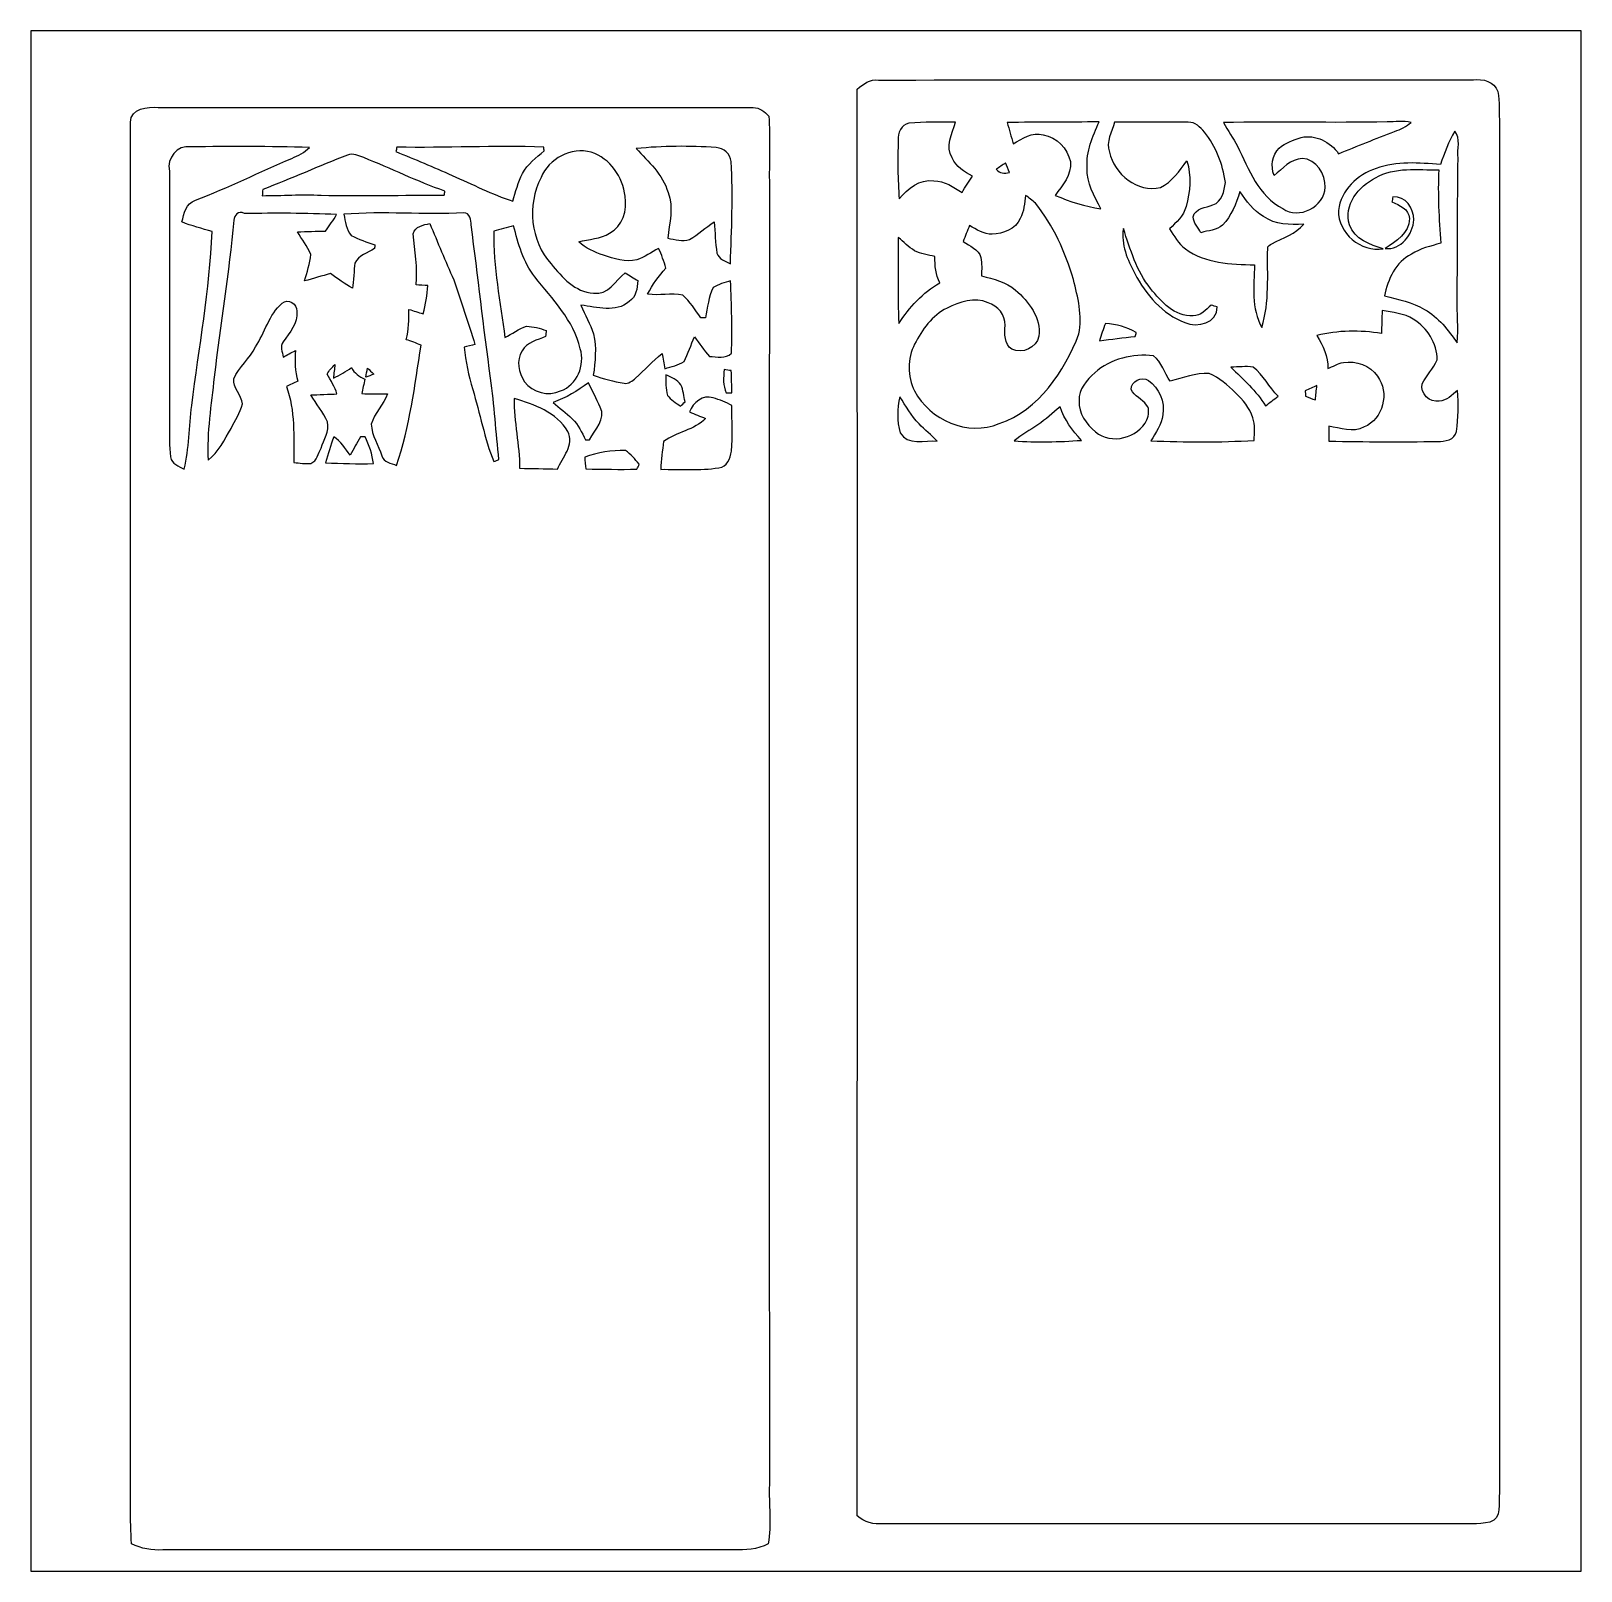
# Model space of a CAD drawing. Header units: centimetres. Extents: x -16.8 to 16.8, y -16.7 to 16.7.
import ezdxf

# ---------------------------------------------------------------- set-up
doc = ezdxf.new("R2010")
doc.units = ezdxf.units.CM
doc.header["$MEASUREMENT"] = 0
doc.layers.add('Layer 1', color=7, linetype='Continuous')

msp = doc.modelspace()

# ---------------------------------------------------------------- linework, layer by layer
at = {"layer": 'Layer 1', "color": 7}
for points, knots in [([(-16.77458, 16.66875), (-16.77458, 16.66875), (16.77458, 16.66875), (16.77458, 16.66875), (16.77458, 16.66875), (16.77458, 16.66875), (16.77458, -16.66875), (16.77458, -16.66875), (16.77458, -16.66875), (16.77458, -16.66875), (-16.77458, -16.66875), (-16.77458, -16.66875), (-16.77458, -16.66875), (-16.77458, -16.66875), (-16.77458, 16.66875), (-16.77458, 16.66875), (-16.77458, 16.66875), (-16.77458, 16.66875), (-16.77458, 16.66875), (-16.77458, 16.66875)], [0, 0, 0, 0, 0.16666667, 0.16666667, 0.16666667, 0.16666667, 0.33333333, 0.33333333, 0.33333333, 0.33333333, 0.5, 0.5, 0.5, 0.5, 0.66666667, 0.66666667, 0.66666667, 0.66666667, 1, 1, 1, 1]), ([(1.1049, 15.41074), (1.11831, 5.11598), (1.11019, -5.17913), (1.10878, -15.47389), (1.10878, -15.47389), (1.26365, -15.6143), (1.46403, -15.66862), (1.67428, -15.64569), (1.67428, -15.64569), (5.79049, -15.64852), (9.90671, -15.64005), (14.02292, -15.64957), (14.02292, -15.64957), (14.2808, -15.63829), (14.54785, -15.67356), (14.80114, -15.61006), (14.80114, -15.61006), (15.08478, -15.5388), (14.96977, -15.18038), (15.0114, -14.97647), (15.0114, -14.97647), (15.00928, -5.09799), (15.01246, 4.78049), (15.00964, 14.65897), (15.00964, 14.65897), (14.99905, 14.89216), (15.01987, 15.13099), (14.97118, 15.361), (14.97118, 15.361), (14.90698, 15.57408), (14.64345, 15.63934), (14.44731, 15.61359), (14.44731, 15.61359), (10.15471, 15.60301), (5.86211, 15.61924), (1.56986, 15.60548), (1.56986, 15.60548), (1.38254, 15.63793), (1.24142, 15.51093), (1.1049, 15.41074), (1.1049, 15.41074), (1.1049, 15.41074), (1.1049, 15.41074), (1.1049, 15.41074)], [0, 0, 0, 0, 0.08333333, 0.08333333, 0.08333333, 0.08333333, 0.16666667, 0.16666667, 0.16666667, 0.16666667, 0.25, 0.25, 0.25, 0.25, 0.33333333, 0.33333333, 0.33333333, 0.33333333, 0.41666667, 0.41666667, 0.41666667, 0.41666667, 0.5, 0.5, 0.5, 0.5, 0.58333333, 0.58333333, 0.58333333, 0.58333333, 0.66666667, 0.66666667, 0.66666667, 0.66666667, 0.75, 0.75, 0.75, 0.75, 0.83333333, 0.83333333, 0.83333333, 0.83333333, 1, 1, 1, 1]), ([(-14.62193, 14.69531), (-14.6244, 4.69935), (-14.62088, -5.29696), (-14.6237, -15.29292), (-14.6237, -15.29292), (-14.62193, -15.55538), (-14.61241, -15.81856), (-14.5983, -16.08173), (-14.5983, -16.08173), (-14.38593, -16.18474), (-14.15415, -16.2246), (-13.91779, -16.2119), (-13.91779, -16.2119), (-9.80158, -16.20838), (-5.68537, -16.21084), (-1.5688, -16.21049), (-1.5688, -16.21049), (-1.31198, -16.22037), (-1.05163, -16.20202), (-0.8188, -16.08208), (-0.8188, -16.08208), (-0.74401, -15.65804), (-0.80539, -15.22589), (-0.7934, -14.79903), (-0.7934, -14.79903), (-0.7941, -5.3915), (-0.7941, 4.01567), (-0.7934, 13.42319), (-0.7934, 13.42319), (-0.79693, 13.89027), (-0.77505, 14.35806), (-0.80539, 14.82443), (-0.80539, 14.82443), (-0.88653, 14.92603), (-1.01036, 15.01069), (-1.14406, 15.0114), (-1.14406, 15.0114), (-5.43736, 15.01034), (-9.73067, 15.01034), (-14.02398, 15.0114), (-14.02398, 15.0114), (-14.24129, 15.04033), (-14.62193, 14.98812), (-14.62193, 14.69531)], [0, 0, 0, 0, 0.08333333, 0.08333333, 0.08333333, 0.08333333, 0.16666667, 0.16666667, 0.16666667, 0.16666667, 0.25, 0.25, 0.25, 0.25, 0.33333333, 0.33333333, 0.33333333, 0.33333333, 0.41666667, 0.41666667, 0.41666667, 0.41666667, 0.5, 0.5, 0.5, 0.5, 0.58333333, 0.58333333, 0.58333333, 0.58333333, 0.66666667, 0.66666667, 0.66666667, 0.66666667, 0.75, 0.75, 0.75, 0.75, 0.83333333, 0.83333333, 0.83333333, 0.83333333, 1, 1, 1, 1]), ([(2.22673, 14.67097), (2.56081, 14.70977), (2.89842, 14.69355), (3.23462, 14.69249), (3.23462, 14.69249), (3.16936, 14.44696), (3.00143, 14.16191), (3.16442, 13.92379), (3.16442, 13.92379), (3.24908, 13.72764), (3.42829, 13.61722), (3.6068, 13.52268), (3.6068, 13.52268), (3.52496, 13.40944), (3.44311, 13.29619), (3.37926, 13.17166), (3.37926, 13.17166), (3.18594, 13.27785), (3.00426, 13.43836), (2.76825, 13.42214), (2.76825, 13.42214), (2.45851, 13.47364), (2.20133, 13.25386), (2.01542, 13.03479), (2.01542, 13.03479), (1.99072, 13.45777), (1.97485, 13.88181), (1.99849, 14.30514), (1.99849, 14.30514), (1.98085, 14.45472), (2.06375, 14.64522), (2.22673, 14.67097)], [0, 0, 0, 0, 0.11111111, 0.11111111, 0.11111111, 0.11111111, 0.22222222, 0.22222222, 0.22222222, 0.22222222, 0.33333333, 0.33333333, 0.33333333, 0.33333333, 0.44444444, 0.44444444, 0.44444444, 0.44444444, 0.55555556, 0.55555556, 0.55555556, 0.55555556, 0.66666667, 0.66666667, 0.66666667, 0.66666667, 0.77777778, 0.77777778, 0.77777778, 0.77777778, 1, 1, 1, 1]), ([(4.35398, 14.69072), (5.01756, 14.69249), (5.68113, 14.69425), (6.34506, 14.70272), (6.34506, 14.70272), (6.21065, 14.38592), (6.05402, 14.06031), (6.08718, 13.70577), (6.08718, 13.70577), (6.06989, 13.38086), (6.23993, 13.09617), (6.38281, 12.81889), (6.38281, 12.81889), (6.04132, 12.87145), (5.71077, 12.97728), (5.39256, 13.10993), (5.39256, 13.10993), (5.55343, 13.32547), (5.75134, 13.55302), (5.72241, 13.84124), (5.72241, 13.84124), (5.65397, 14.12099), (5.43454, 14.37711), (5.13609, 14.41803), (5.13609, 14.41803), (4.89338, 14.49141), (4.68277, 14.33654), (4.48416, 14.22506), (4.48416, 14.22506), (4.44288, 14.38099), (4.39879, 14.53586), (4.35398, 14.69072)], [0, 0, 0, 0, 0.11111111, 0.11111111, 0.11111111, 0.11111111, 0.22222222, 0.22222222, 0.22222222, 0.22222222, 0.33333333, 0.33333333, 0.33333333, 0.33333333, 0.44444444, 0.44444444, 0.44444444, 0.44444444, 0.55555556, 0.55555556, 0.55555556, 0.55555556, 0.66666667, 0.66666667, 0.66666667, 0.66666667, 0.77777778, 0.77777778, 0.77777778, 0.77777778, 1, 1, 1, 1]), ([(6.68055, 14.69178), (7.21184, 14.68967), (7.74347, 14.7066), (8.27476, 14.6939), (8.27476, 14.6939), (8.42363, 14.69954), (8.53193, 14.58136), (8.62471, 14.48082), (8.62471, 14.48082), (8.87906, 14.17179), (9.01876, 13.78126), (9.07732, 13.38968), (9.07732, 13.38968), (9.05475, 13.20941), (9.00536, 12.97023), (8.80816, 12.90249), (8.80816, 12.90249), (8.66457, 12.8457), (8.41798, 12.83582), (8.38024, 12.6432), (8.38024, 12.6432), (8.38129, 12.51056), (8.49454, 12.41249), (8.54886, 12.29924), (8.54886, 12.29924), (8.70232, 12.35498), (8.89071, 12.3511), (9.01841, 12.4654), (9.01841, 12.4654), (9.20821, 12.66825), (9.30981, 12.93072), (9.39059, 13.19177), (9.39059, 13.19177), (9.53805, 12.99351), (9.67811, 12.77514), (9.90318, 12.65484), (9.90318, 12.65484), (10.15365, 12.4647), (10.47503, 12.47316), (10.77277, 12.48727), (10.77277, 12.48727), (10.5985, 12.26996), (10.32404, 12.18812), (10.08592, 12.06394), (10.08592, 12.06394), (10.04605, 12.03995), (9.98537, 12.02055), (9.99349, 11.96269), (9.99349, 11.96269), (9.98008, 11.39225), (10.03794, 10.80558), (9.86614, 10.25172), (9.86614, 10.25172), (9.63189, 10.6613), (9.69716, 11.15413), (9.70633, 11.60498), (9.70633, 11.60498), (9.19797, 11.61697), (8.63776, 11.63779), (8.2109, 11.95105), (8.2109, 11.95105), (8.05603, 12.05971), (7.97278, 12.23716), (7.86659, 12.38885), (7.86659, 12.38885), (8.01723, 12.52185), (8.17245, 12.6679), (8.22889, 12.86827), (8.22889, 12.86827), (8.31497, 13.18895), (8.34108, 13.53785), (8.24547, 13.85923), (8.24547, 13.85923), (8.08214, 13.64791), (7.92586, 13.3918), (7.67009, 13.28385), (7.67009, 13.28385), (7.17197, 13.15402), (6.67561, 13.57524), (6.56661, 14.04655), (6.56661, 14.04655), (6.49287, 14.27233), (6.61176, 14.48329), (6.68055, 14.69178)], [0, 0, 0, 0, 0.04545455, 0.04545455, 0.04545455, 0.04545455, 0.09090909, 0.09090909, 0.09090909, 0.09090909, 0.13636364, 0.13636364, 0.13636364, 0.13636364, 0.18181818, 0.18181818, 0.18181818, 0.18181818, 0.22727273, 0.22727273, 0.22727273, 0.22727273, 0.27272727, 0.27272727, 0.27272727, 0.27272727, 0.31818182, 0.31818182, 0.31818182, 0.31818182, 0.36363636, 0.36363636, 0.36363636, 0.36363636, 0.40909091, 0.40909091, 0.40909091, 0.40909091, 0.45454545, 0.45454545, 0.45454545, 0.45454545, 0.5, 0.5, 0.5, 0.5, 0.54545455, 0.54545455, 0.54545455, 0.54545455, 0.59090909, 0.59090909, 0.59090909, 0.59090909, 0.63636364, 0.63636364, 0.63636364, 0.63636364, 0.68181818, 0.68181818, 0.68181818, 0.68181818, 0.72727273, 0.72727273, 0.72727273, 0.72727273, 0.77272727, 0.77272727, 0.77272727, 0.77272727, 0.81818182, 0.81818182, 0.81818182, 0.81818182, 0.86363636, 0.86363636, 0.86363636, 0.86363636, 0.90909091, 0.90909091, 0.90909091, 0.90909091, 1, 1, 1, 1]), ([(12.57653, 14.7006), (12.74939, 14.69954), (12.92613, 14.72777), (13.09723, 14.68931), (13.09723, 14.68931), (12.99527, 14.59759), (12.86651, 14.54397), (12.74127, 14.49352), (12.74127, 14.49352), (12.33382, 14.34077), (11.9313, 14.17567), (11.52842, 14.01163), (11.52842, 14.01163), (11.35168, 14.27057), (11.02924, 14.43214), (10.71492, 14.36441), (10.71492, 14.36441), (10.55017, 14.30584), (10.37766, 14.24764), (10.2429, 14.13263), (10.2429, 14.13263), (10.08768, 13.97847), (10.05522, 13.7414), (10.13142, 13.54243), (10.13142, 13.54243), (10.31593, 13.68707), (10.48879, 13.89874), (10.74244, 13.91073), (10.74244, 13.91073), (11.04053, 13.89415), (11.25926, 13.56748), (11.23456, 13.28526), (11.23456, 13.28526), (11.22751, 12.85981), (10.66624, 12.5797), (10.31981, 12.82312), (10.31981, 12.82312), (9.7917, 13.09335), (9.58885, 13.67649), (9.33767, 14.1732), (9.33767, 14.1732), (9.24489, 14.34924), (9.13306, 14.51434), (9.03393, 14.68649), (9.03393, 14.68649), (10.21468, 14.70695), (11.39578, 14.67802), (12.57653, 14.7006)], [0, 0, 0, 0, 0.07692308, 0.07692308, 0.07692308, 0.07692308, 0.15384615, 0.15384615, 0.15384615, 0.15384615, 0.23076923, 0.23076923, 0.23076923, 0.23076923, 0.30769231, 0.30769231, 0.30769231, 0.30769231, 0.38461538, 0.38461538, 0.38461538, 0.38461538, 0.46153846, 0.46153846, 0.46153846, 0.46153846, 0.53846154, 0.53846154, 0.53846154, 0.53846154, 0.61538462, 0.61538462, 0.61538462, 0.61538462, 0.69230769, 0.69230769, 0.69230769, 0.69230769, 0.76923077, 0.76923077, 0.76923077, 0.76923077, 0.84615385, 0.84615385, 0.84615385, 0.84615385, 1, 1, 1, 1]), ([(14.04161, 14.5034), (14.1799, 14.34183), (14.08677, 14.10617), (14.11534, 13.91779), (14.11534, 13.91779), (14.09488, 12.90637), (14.10617, 11.89496), (14.09418, 10.88319), (14.09418, 10.88319), (14.08642, 10.56146), (14.12663, 10.23832), (14.09559, 9.91729), (14.09559, 9.91729), (13.89944, 10.19422), (13.69131, 10.47432), (13.38756, 10.64048), (13.38756, 10.64048), (13.12263, 10.795), (12.81853, 10.85956), (12.52432, 10.93435), (12.52432, 10.93435), (12.58887, 11.29277), (12.76456, 11.66848), (13.10499, 11.83711), (13.10499, 11.83711), (13.29584, 11.96234), (13.52127, 12.00997), (13.73752, 12.07417), (13.73752, 12.07417), (13.70012, 12.60228), (13.67014, 13.1318), (13.69624, 13.66132), (13.69624, 13.66132), (13.24046, 13.6592), (12.74198, 13.73364), (12.32994, 13.49128), (12.32994, 13.49128), (11.96269, 13.31277), (11.63214, 12.90108), (11.76302, 12.46964), (11.76302, 12.46964), (11.87485, 12.16378), (12.2107, 12.04066), (12.49433, 11.95141), (12.49433, 11.95141), (12.01067, 11.87662), (11.51043, 12.28972), (11.5256, 12.78502), (11.5256, 12.78502), (11.57393, 13.22564), (11.93447, 13.56148), (12.34017, 13.69095), (12.34017, 13.69095), (12.78431, 13.85887), (13.26832, 13.81478), (13.73152, 13.77632), (13.73152, 13.77632), (13.81795, 14.02539), (13.9125, 14.27268), (14.04161, 14.5034)], [0, 0, 0, 0, 0.0625, 0.0625, 0.0625, 0.0625, 0.125, 0.125, 0.125, 0.125, 0.1875, 0.1875, 0.1875, 0.1875, 0.25, 0.25, 0.25, 0.25, 0.3125, 0.3125, 0.3125, 0.3125, 0.375, 0.375, 0.375, 0.375, 0.4375, 0.4375, 0.4375, 0.4375, 0.5, 0.5, 0.5, 0.5, 0.5625, 0.5625, 0.5625, 0.5625, 0.625, 0.625, 0.625, 0.625, 0.6875, 0.6875, 0.6875, 0.6875, 0.75, 0.75, 0.75, 0.75, 0.8125, 0.8125, 0.8125, 0.8125, 0.875, 0.875, 0.875, 0.875, 1, 1, 1, 1]), ([(-13.7795, 13.63627), (-13.83912, 13.90967), (-13.60911, 14.20989), (-13.31736, 14.15803), (-13.31736, 14.15803), (-12.46082, 14.17285), (-11.60321, 14.17355), (-10.74667, 14.14815), (-10.74667, 14.14815), (-10.85391, 14.04056), (-10.98832, 13.96788), (-11.12838, 13.91214), (-11.12838, 13.91214), (-11.82688, 13.61475), (-12.50809, 13.27785), (-13.21611, 13.00374), (-13.21611, 13.00374), (-13.42073, 12.93918), (-13.46129, 12.71552), (-13.50927, 12.53561), (-13.50927, 12.53561), (-13.29655, 12.44882), (-13.07324, 12.39202), (-12.85346, 12.32606), (-12.85346, 12.32606), (-12.90602, 11.06276), (-13.13815, 9.81569), (-13.29655, 8.56333), (-13.29655, 8.56333), (-13.33959, 8.10295), (-13.35969, 7.63693), (-13.45636, 7.18361), (-13.45636, 7.18361), (-13.57313, 7.24288), (-13.73258, 7.29827), (-13.75339, 7.44784), (-13.75339, 7.44784), (-13.78338, 7.68632), (-13.77738, 7.92727), (-13.77985, 8.16681), (-13.77985, 8.16681), (-13.77244, 9.98996), (-13.77562, 11.81312), (-13.7795, 13.63627)], [0, 0, 0, 0, 0.08333333, 0.08333333, 0.08333333, 0.08333333, 0.16666667, 0.16666667, 0.16666667, 0.16666667, 0.25, 0.25, 0.25, 0.25, 0.33333333, 0.33333333, 0.33333333, 0.33333333, 0.41666667, 0.41666667, 0.41666667, 0.41666667, 0.5, 0.5, 0.5, 0.5, 0.58333333, 0.58333333, 0.58333333, 0.58333333, 0.66666667, 0.66666667, 0.66666667, 0.66666667, 0.75, 0.75, 0.75, 0.75, 0.83333333, 0.83333333, 0.83333333, 0.83333333, 1, 1, 1, 1]), ([(-8.85543, 14.15239), (-7.79639, 14.13757), (-6.73735, 14.19154), (-5.67796, 14.15521), (-5.67796, 14.15521), (-5.67549, 14.13439), (-5.67055, 14.09277), (-5.66808, 14.0716), (-5.66808, 14.0716), (-5.84306, 13.93049), (-6.02721, 13.78479), (-6.13692, 13.58371), (-6.13692, 13.58371), (-6.23147, 13.39391), (-6.28791, 13.18824), (-6.34189, 12.98434), (-6.34189, 12.98434), (-6.79697, 13.13145), (-7.22277, 13.35334), (-7.66128, 13.54102), (-7.66128, 13.54102), (-8.06027, 13.72729), (-8.46949, 13.88992), (-8.87589, 14.05749), (-8.87589, 14.05749), (-8.87095, 14.08112), (-8.86037, 14.12875), (-8.85543, 14.15239)], [0, 0, 0, 0, 0.125, 0.125, 0.125, 0.125, 0.25, 0.25, 0.25, 0.25, 0.375, 0.375, 0.375, 0.375, 0.5, 0.5, 0.5, 0.5, 0.625, 0.625, 0.625, 0.625, 0.75, 0.75, 0.75, 0.75, 1, 1, 1, 1]), ([(-5.73511, 13.49481), (-5.56754, 13.90756), (-5.08494, 14.1605), (-4.64679, 14.04514), (-4.64679, 14.04514), (-4.24074, 13.90756), (-3.9624, 13.51104), (-3.91619, 13.09017), (-3.91619, 13.09017), (-3.86292, 12.79207), (-3.96346, 12.43789), (-4.25062, 12.29395), (-4.25062, 12.29395), (-4.44994, 12.16307), (-4.69512, 12.16589), (-4.91913, 12.10663), (-4.91913, 12.10663), (-4.76885, 11.96481), (-4.57553, 11.88544), (-4.38538, 11.81276), (-4.38538, 11.81276), (-4.15713, 11.73797), (-3.90701, 11.66072), (-3.66501, 11.71434), (-3.66501, 11.71434), (-3.49426, 11.76972), (-3.34716, 11.87732), (-3.19052, 11.96164), (-3.19052, 11.96164), (-3.12561, 11.82511), (-3.07375, 11.68224), (-3.03424, 11.53619), (-3.03424, 11.53619), (-3.18558, 11.36191), (-3.32669, 11.17671), (-3.42794, 10.96821), (-3.42794, 10.96821), (-3.175, 10.94105), (-2.91712, 10.99891), (-2.66735, 10.94705), (-2.66735, 10.94705), (-2.50261, 10.81758), (-2.40418, 10.62249), (-2.2733, 10.46127), (-2.2733, 10.46127), (-2.24966, 10.46162), (-2.20169, 10.46198), (-2.1777, 10.46198), (-2.1777, 10.46198), (-2.12549, 10.68035), (-2.11455, 10.91389), (-2.01189, 11.11603), (-2.01189, 11.11603), (-1.89477, 11.18552), (-1.76142, 11.22257), (-1.6316, 11.26208), (-1.6316, 11.26208), (-1.61819, 10.73961), (-1.58538, 10.21327), (-1.61537, 9.69186), (-1.61537, 9.69186), (-1.73355, 9.56592), (-1.9364, 9.62131), (-2.08633, 9.62201), (-2.08633, 9.62201), (-2.20874, 9.75431), (-2.30576, 9.90706), (-2.41476, 10.04993), (-2.41476, 10.04993), (-2.49061, 9.87249), (-2.54917, 9.68728), (-2.63843, 9.51583), (-2.63843, 9.51583), (-2.76084, 9.4294), (-2.91783, 9.40647), (-3.05858, 9.35849), (-3.05858, 9.35849), (-3.07799, 9.46856), (-3.09386, 9.57721), (-3.11362, 9.68657), (-3.11362, 9.68657), (-3.3214, 9.52712), (-3.49179, 9.32744), (-3.68688, 9.15458), (-3.68688, 9.15458), (-3.75955, 9.10061), (-3.84104, 9.02476), (-3.93876, 9.0424), (-3.93876, 9.0424), (-4.16419, 9.0865), (-4.38856, 9.13765), (-4.60446, 9.21561), (-4.60446, 9.21561), (-4.55895, 9.51124), (-4.53249, 9.81604), (-4.59987, 10.11096), (-4.59987, 10.11096), (-4.66831, 10.32651), (-4.78861, 10.52054), (-4.8701, 10.73079), (-4.8701, 10.73079), (-4.52579, 10.69658), (-4.11515, 10.55546), (-3.8294, 10.81476), (-3.8294, 10.81476), (-3.66571, 10.90366), (-3.66007, 11.10297), (-3.63784, 11.26455), (-3.63784, 11.26455), (-3.72921, 11.32029), (-3.82058, 11.37602), (-3.91195, 11.43071), (-3.91195, 11.43071), (-4.12962, 11.27019), (-4.2799, 10.93964), (-4.59916, 10.99679), (-4.59916, 10.99679), (-4.99957, 11.00949), (-5.28144, 11.34075), (-5.5185, 11.62544), (-5.5185, 11.62544), (-5.96512, 12.12815), (-6.04167, 12.90179), (-5.73511, 13.49481)], [0, 0, 0, 0, 0.03125, 0.03125, 0.03125, 0.03125, 0.0625, 0.0625, 0.0625, 0.0625, 0.09375, 0.09375, 0.09375, 0.09375, 0.125, 0.125, 0.125, 0.125, 0.15625, 0.15625, 0.15625, 0.15625, 0.1875, 0.1875, 0.1875, 0.1875, 0.21875, 0.21875, 0.21875, 0.21875, 0.25, 0.25, 0.25, 0.25, 0.28125, 0.28125, 0.28125, 0.28125, 0.3125, 0.3125, 0.3125, 0.3125, 0.34375, 0.34375, 0.34375, 0.34375, 0.375, 0.375, 0.375, 0.375, 0.40625, 0.40625, 0.40625, 0.40625, 0.4375, 0.4375, 0.4375, 0.4375, 0.46875, 0.46875, 0.46875, 0.46875, 0.5, 0.5, 0.5, 0.5, 0.53125, 0.53125, 0.53125, 0.53125, 0.5625, 0.5625, 0.5625, 0.5625, 0.59375, 0.59375, 0.59375, 0.59375, 0.625, 0.625, 0.625, 0.625, 0.65625, 0.65625, 0.65625, 0.65625, 0.6875, 0.6875, 0.6875, 0.6875, 0.71875, 0.71875, 0.71875, 0.71875, 0.75, 0.75, 0.75, 0.75, 0.78125, 0.78125, 0.78125, 0.78125, 0.8125, 0.8125, 0.8125, 0.8125, 0.84375, 0.84375, 0.84375, 0.84375, 0.875, 0.875, 0.875, 0.875, 0.90625, 0.90625, 0.90625, 0.90625, 0.9375, 0.9375, 0.9375, 0.9375, 1, 1, 1, 1]), ([(-3.67912, 14.12487), (-3.10303, 14.1792), (-2.5206, 14.18802), (-1.94345, 14.14533), (-1.94345, 14.14533), (-1.77835, 14.13369), (-1.63654, 14.01022), (-1.6189, 13.84018), (-1.6189, 13.84018), (-1.57692, 13.10428), (-1.61078, 12.36627), (-1.63654, 11.63002), (-1.63654, 11.63002), (-1.74449, 11.68506), (-1.89054, 11.72951), (-1.92828, 11.85933), (-1.92828, 11.85933), (-1.9625, 12.08299), (-1.96533, 12.30983), (-1.99037, 12.53419), (-1.99037, 12.53419), (-2.17135, 12.41354), (-2.33257, 12.26397), (-2.51919, 12.15214), (-2.51919, 12.15214), (-2.67406, 12.10945), (-2.83386, 12.15919), (-2.98873, 12.18106), (-2.98873, 12.18106), (-2.9658, 12.51126), (-2.85327, 12.85134), (-2.98626, 13.17378), (-2.98626, 13.17378), (-3.09809, 13.56431), (-3.40783, 13.84229), (-3.67912, 14.12487)], [0, 0, 0, 0, 0.1, 0.1, 0.1, 0.1, 0.2, 0.2, 0.2, 0.2, 0.3, 0.3, 0.3, 0.3, 0.4, 0.4, 0.4, 0.4, 0.5, 0.5, 0.5, 0.5, 0.6, 0.6, 0.6, 0.6, 0.7, 0.7, 0.7, 0.7, 0.8, 0.8, 0.8, 0.8, 1, 1, 1, 1]), ([(-9.92505, 13.98235), (-9.80546, 14.03738), (-9.6841, 13.96365), (-9.57086, 13.92767), (-9.57086, 13.92767), (-8.98313, 13.69236), (-8.41375, 13.41085), (-7.81509, 13.20271), (-7.81509, 13.20271), (-7.81897, 13.18119), (-7.82673, 13.13815), (-7.83061, 13.11663), (-7.83061, 13.11663), (-8.7189, 13.11557), (-9.60755, 13.0937), (-10.49584, 13.11381), (-10.49584, 13.11381), (-10.91988, 13.13744), (-11.34392, 13.10322), (-11.76831, 13.10393), (-11.76831, 13.10393), (-11.76549, 13.14909), (-11.76267, 13.19424), (-11.75949, 13.2394), (-11.75949, 13.2394), (-11.14143, 13.46976), (-10.541, 13.74599), (-9.92505, 13.98235)], [0, 0, 0, 0, 0.125, 0.125, 0.125, 0.125, 0.25, 0.25, 0.25, 0.25, 0.375, 0.375, 0.375, 0.375, 0.5, 0.5, 0.5, 0.5, 0.625, 0.625, 0.625, 0.625, 0.75, 0.75, 0.75, 0.75, 1, 1, 1, 1]), ([(4.11621, 13.67437), (4.1843, 13.72094), (4.25274, 13.76715), (4.32082, 13.81407), (4.32082, 13.81407), (4.34763, 13.74528), (4.37444, 13.67649), (4.40126, 13.60734), (4.40126, 13.60734), (4.29648, 13.57207), (4.191, 13.58865), (4.11621, 13.67437)], [0, 0, 0, 0, 0.25, 0.25, 0.25, 0.25, 0.5, 0.5, 0.5, 0.5, 1, 1, 1, 1]), ([(4.75051, 13.11063), (4.82424, 13.05631), (4.89691, 12.99986), (4.96852, 12.9413), (4.96852, 12.9413), (5.35587, 12.45799), (5.61234, 11.88297), (5.78697, 11.29206), (5.78697, 11.29206), (5.88186, 10.9093), (5.98946, 10.50396), (5.90762, 10.11026), (5.90762, 10.11026), (5.59117, 9.29252), (5.04366, 8.46878), (4.17901, 8.16963), (4.17901, 8.16963), (3.50344, 7.8867), (2.68252, 8.2483), (2.34738, 8.87624), (2.34738, 8.87624), (2.19498, 9.19162), (2.19216, 9.57827), (2.35197, 9.89118), (2.35197, 9.89118), (2.51107, 10.20339), (2.72803, 10.51384), (3.05329, 10.66871), (3.05329, 10.66871), (3.32034, 10.80911), (3.64878, 10.91636), (3.93982, 10.78724), (3.93982, 10.78724), (4.14831, 10.72162), (4.32012, 10.5216), (4.30847, 10.29617), (4.30847, 10.29617), (4.29648, 10.12014), (4.29119, 9.89471), (4.45382, 9.77935), (4.45382, 9.77935), (4.68242, 9.67317), (4.98792, 9.80757), (5.03837, 10.05946), (5.03837, 10.05946), (5.09693, 10.46445), (4.81647, 10.80841), (4.53496, 11.06135), (4.53496, 11.06135), (4.32823, 11.23809), (4.05659, 11.29736), (3.80153, 11.36756), (3.80153, 11.36756), (3.80118, 11.50056), (3.80894, 11.63496), (3.78742, 11.76655), (3.78742, 11.76655), (3.73027, 11.94611), (3.54436, 12.01702), (3.40078, 12.11051), (3.40078, 12.11051), (3.44452, 12.22657), (3.49285, 12.34052), (3.54083, 12.45482), (3.54083, 12.45482), (3.69429, 12.3758), (3.84634, 12.2622), (4.02766, 12.27032), (4.02766, 12.27032), (4.26544, 12.28055), (4.5339, 12.37791), (4.63797, 12.61075), (4.63797, 12.61075), (4.72122, 12.76385), (4.73075, 12.9413), (4.75051, 13.11063)], [0, 0, 0, 0, 0.05, 0.05, 0.05, 0.05, 0.1, 0.1, 0.1, 0.1, 0.15, 0.15, 0.15, 0.15, 0.2, 0.2, 0.2, 0.2, 0.25, 0.25, 0.25, 0.25, 0.3, 0.3, 0.3, 0.3, 0.35, 0.35, 0.35, 0.35, 0.4, 0.4, 0.4, 0.4, 0.45, 0.45, 0.45, 0.45, 0.5, 0.5, 0.5, 0.5, 0.55, 0.55, 0.55, 0.55, 0.6, 0.6, 0.6, 0.6, 0.65, 0.65, 0.65, 0.65, 0.7, 0.7, 0.7, 0.7, 0.75, 0.75, 0.75, 0.75, 0.8, 0.8, 0.8, 0.8, 0.85, 0.85, 0.85, 0.85, 0.9, 0.9, 0.9, 0.9, 1, 1, 1, 1]), ([(12.70282, 13.07641), (12.98257, 13.10287), (13.15191, 12.827), (13.15614, 12.58323), (13.15614, 12.58323), (13.14309, 12.26855), (12.87286, 11.9193), (12.53561, 11.96058), (12.53561, 11.96058), (12.76985, 12.1158), (13.06266, 12.29113), (13.05948, 12.60898), (13.05948, 12.60898), (13.05489, 12.81747), (12.84076, 12.89579), (12.68095, 12.96741), (12.68095, 12.96741), (12.68659, 12.99457), (12.69753, 13.04925), (12.70282, 13.07641)], [0, 0, 0, 0, 0.16666667, 0.16666667, 0.16666667, 0.16666667, 0.33333333, 0.33333333, 0.33333333, 0.33333333, 0.5, 0.5, 0.5, 0.5, 0.66666667, 0.66666667, 0.66666667, 0.66666667, 1, 1, 1, 1]), ([(-10.00407, 12.70176), (-9.13941, 12.77232), (-8.27052, 12.68307), (-7.40445, 12.73175), (-7.40445, 12.73175), (-7.27357, 12.7441), (-7.25099, 12.55607), (-7.24782, 12.47069), (-7.24782, 12.47069), (-7.10248, 11.36544), (-6.98218, 10.25701), (-6.8259, 9.15317), (-6.8259, 9.15317), (-6.74546, 8.56827), (-6.7116, 7.97877), (-6.64563, 7.39211), (-6.64563, 7.39211), (-6.68373, 7.37694), (-6.72147, 7.36141), (-6.75922, 7.34624), (-6.75922, 7.34624), (-6.95854, 7.85248), (-7.05803, 8.39047), (-7.2136, 8.91046), (-7.2136, 8.91046), (-7.30321, 9.20856), (-7.36283, 9.51442), (-7.40022, 9.8231), (-7.40022, 9.8231), (-7.34131, 9.83756), (-7.22418, 9.86684), (-7.16527, 9.88166), (-7.16527, 9.88166), (-7.30638, 10.35262), (-7.46584, 10.81864), (-7.62282, 11.2843), (-7.62282, 11.2843), (-7.81226, 11.68294), (-7.96713, 12.09569), (-8.14211, 12.50033), (-8.14211, 12.50033), (-8.27723, 12.47422), (-8.46279, 12.43859), (-8.49983, 12.27878), (-8.49983, 12.27878), (-8.47302, 11.91084), (-8.39823, 11.54148), (-8.43986, 11.17141), (-8.43986, 11.17141), (-8.37636, 11.16824), (-8.24865, 11.16224), (-8.1848, 11.15907), (-8.1848, 11.15907), (-8.20349, 10.95269), (-8.22748, 10.74632), (-8.28887, 10.54735), (-8.28887, 10.54735), (-8.39117, 10.57734), (-8.49207, 10.61014), (-8.59367, 10.64189), (-8.59367, 10.64189), (-8.59331, 10.42247), (-8.5919, 10.19916), (-8.65399, 9.98643), (-8.65399, 9.98643), (-8.54463, 9.95116), (-8.43668, 9.91164), (-8.33085, 9.86684), (-8.33085, 9.86684), (-8.46984, 8.99372), (-8.57497, 8.10472), (-8.86389, 7.26546), (-8.86389, 7.26546), (-8.97855, 7.31379), (-9.14224, 7.32861), (-9.17963, 7.47042), (-9.17963, 7.47042), (-9.25618, 7.69796), (-9.39729, 7.91457), (-9.41141, 8.1594), (-9.41141, 8.1594), (-9.33732, 8.39823), (-9.14047, 8.57814), (-9.05933, 8.81592), (-9.05933, 8.81592), (-9.24525, 8.81556), (-9.43116, 8.81239), (-9.61708, 8.81839), (-9.61708, 8.81839), (-9.59414, 8.92281), (-9.57016, 9.02758), (-9.54758, 9.13165), (-9.54758, 9.13165), (-9.66541, 9.1881), (-9.77794, 9.26253), (-9.83721, 9.38318), (-9.83721, 9.38318), (-9.96068, 9.29675), (-10.09086, 9.21949), (-10.22703, 9.15423), (-10.22703, 9.15423), (-10.21821, 9.25407), (-10.20763, 9.35249), (-10.19704, 9.45197), (-10.19704, 9.45197), (-10.25772, 9.38495), (-10.32616, 9.32109), (-10.36532, 9.23854), (-10.36532, 9.23854), (-10.28136, 9.10308), (-10.20022, 8.96479), (-10.15153, 8.81204), (-10.15153, 8.81204), (-10.2937, 8.80674), (-10.57804, 8.79651), (-10.72021, 8.79157), (-10.72021, 8.79157), (-10.60097, 8.59472), (-10.45351, 8.41375), (-10.35509, 8.20526), (-10.35509, 8.20526), (-10.31311, 8.00488), (-10.43199, 7.82355), (-10.49514, 7.64081), (-10.49514, 7.64081), (-10.55864, 7.52863), (-10.5791, 7.35542), (-10.71915, 7.3092), (-10.71915, 7.3092), (-10.84016, 7.29121), (-10.96257, 7.31485), (-11.08287, 7.32861), (-11.08287, 7.32861), (-11.08781, 7.88106), (-11.05359, 8.44903), (-11.24797, 8.97643), (-11.24797, 8.97643), (-11.16612, 9.01524), (-11.08322, 9.05192), (-10.99996, 9.08826), (-10.99996, 9.08826), (-11.06593, 9.30204), (-11.06311, 9.52853), (-11.05218, 9.74972), (-11.05218, 9.74972), (-11.14249, 9.70774), (-11.22856, 9.658), (-11.3157, 9.61002), (-11.3157, 9.61002), (-11.33369, 9.71832), (-11.39225, 9.84285), (-11.31676, 9.94234), (-11.31676, 9.94234), (-11.17459, 10.13883), (-10.99044, 10.3378), (-11.02043, 10.60168), (-11.02043, 10.60168), (-11.00667, 10.75655), (-11.21269, 10.89413), (-11.34039, 10.77595), (-11.34039, 10.77595), (-11.62191, 10.52689), (-11.71681, 10.13883), (-11.91507, 9.83015), (-11.91507, 9.83015), (-12.04207, 9.58074), (-12.27102, 9.39659), (-12.38532, 9.14118), (-12.38532, 9.14118), (-12.40966, 8.94186), (-12.21423, 8.78699), (-12.19976, 8.59508), (-12.19976, 8.59508), (-12.24351, 8.40458), (-12.35781, 8.23912), (-12.44388, 8.06521), (-12.44388, 8.06521), (-12.58852, 7.8232), (-12.71058, 7.55227), (-12.94059, 7.37694), (-12.94059, 7.37694), (-12.97129, 7.98019), (-12.87357, 8.58026), (-12.81007, 9.17822), (-12.81007, 9.17822), (-12.67742, 10.31064), (-12.48516, 11.436), (-12.38709, 12.57229), (-12.38709, 12.57229), (-12.3758, 12.67601), (-12.29043, 12.79525), (-12.15461, 12.71693), (-12.15461, 12.71693), (-11.48962, 12.72469), (-10.82393, 12.72928), (-10.15965, 12.69577), (-10.15965, 12.69577), (-10.23126, 12.57194), (-10.31628, 12.45623), (-10.39848, 12.33911), (-10.39848, 12.33911), (-10.60203, 12.33311), (-10.80523, 12.32747), (-11.00843, 12.32006), (-11.00843, 12.32006), (-10.91142, 12.15813), (-10.78971, 12.00891), (-10.71774, 11.83322), (-10.71774, 11.83322), (-10.72691, 11.63567), (-10.80841, 11.44905), (-10.85144, 11.25784), (-10.85144, 11.25784), (-10.66236, 11.30371), (-10.47891, 11.36897), (-10.29088, 11.41871), (-10.29088, 11.41871), (-10.13601, 11.30864), (-9.98396, 11.19188), (-9.81463, 11.10368), (-9.81463, 11.10368), (-9.80228, 11.23879), (-9.77794, 11.50867), (-9.76595, 11.64378), (-9.76595, 11.64378), (-9.69116, 11.81453), (-9.48267, 11.86145), (-9.3405, 11.95705), (-9.3405, 11.95705), (-9.33768, 11.97822), (-9.33203, 12.0209), (-9.32921, 12.04207), (-9.32921, 12.04207), (-9.50348, 12.10063), (-9.68234, 12.15249), (-9.84391, 12.24104), (-9.84391, 12.24104), (-9.95327, 12.36768), (-9.96985, 12.54442), (-10.00407, 12.70176), (-10.00407, 12.70176), (-10.00407, 12.70176), (-10.00407, 12.70176), (-10.00407, 12.70176)], [0, 0, 0, 0, 0.01612903, 0.01612903, 0.01612903, 0.01612903, 0.03225806, 0.03225806, 0.03225806, 0.03225806, 0.0483871, 0.0483871, 0.0483871, 0.0483871, 0.06451613, 0.06451613, 0.06451613, 0.06451613, 0.08064516, 0.08064516, 0.08064516, 0.08064516, 0.09677419, 0.09677419, 0.09677419, 0.09677419, 0.11290323, 0.11290323, 0.11290323, 0.11290323, 0.12903226, 0.12903226, 0.12903226, 0.12903226, 0.14516129, 0.14516129, 0.14516129, 0.14516129, 0.16129032, 0.16129032, 0.16129032, 0.16129032, 0.17741935, 0.17741935, 0.17741935, 0.17741935, 0.19354839, 0.19354839, 0.19354839, 0.19354839, 0.20967742, 0.20967742, 0.20967742, 0.20967742, 0.22580645, 0.22580645, 0.22580645, 0.22580645, 0.24193548, 0.24193548, 0.24193548, 0.24193548, 0.25806452, 0.25806452, 0.25806452, 0.25806452, 0.27419355, 0.27419355, 0.27419355, 0.27419355, 0.29032258, 0.29032258, 0.29032258, 0.29032258, 0.30645161, 0.30645161, 0.30645161, 0.30645161, 0.32258065, 0.32258065, 0.32258065, 0.32258065, 0.33870968, 0.33870968, 0.33870968, 0.33870968, 0.35483871, 0.35483871, 0.35483871, 0.35483871, 0.37096774, 0.37096774, 0.37096774, 0.37096774, 0.38709677, 0.38709677, 0.38709677, 0.38709677, 0.40322581, 0.40322581, 0.40322581, 0.40322581, 0.41935484, 0.41935484, 0.41935484, 0.41935484, 0.43548387, 0.43548387, 0.43548387, 0.43548387, 0.4516129, 0.4516129, 0.4516129, 0.4516129, 0.46774194, 0.46774194, 0.46774194, 0.46774194, 0.48387097, 0.48387097, 0.48387097, 0.48387097, 0.5, 0.5, 0.5, 0.5, 0.51612903, 0.51612903, 0.51612903, 0.51612903, 0.53225806, 0.53225806, 0.53225806, 0.53225806, 0.5483871, 0.5483871, 0.5483871, 0.5483871, 0.56451613, 0.56451613, 0.56451613, 0.56451613, 0.58064516, 0.58064516, 0.58064516, 0.58064516, 0.59677419, 0.59677419, 0.59677419, 0.59677419, 0.61290323, 0.61290323, 0.61290323, 0.61290323, 0.62903226, 0.62903226, 0.62903226, 0.62903226, 0.64516129, 0.64516129, 0.64516129, 0.64516129, 0.66129032, 0.66129032, 0.66129032, 0.66129032, 0.67741935, 0.67741935, 0.67741935, 0.67741935, 0.69354839, 0.69354839, 0.69354839, 0.69354839, 0.70967742, 0.70967742, 0.70967742, 0.70967742, 0.72580645, 0.72580645, 0.72580645, 0.72580645, 0.74193548, 0.74193548, 0.74193548, 0.74193548, 0.75806452, 0.75806452, 0.75806452, 0.75806452, 0.77419355, 0.77419355, 0.77419355, 0.77419355, 0.79032258, 0.79032258, 0.79032258, 0.79032258, 0.80645161, 0.80645161, 0.80645161, 0.80645161, 0.82258065, 0.82258065, 0.82258065, 0.82258065, 0.83870968, 0.83870968, 0.83870968, 0.83870968, 0.85483871, 0.85483871, 0.85483871, 0.85483871, 0.87096774, 0.87096774, 0.87096774, 0.87096774, 0.88709677, 0.88709677, 0.88709677, 0.88709677, 0.90322581, 0.90322581, 0.90322581, 0.90322581, 0.91935484, 0.91935484, 0.91935484, 0.91935484, 0.93548387, 0.93548387, 0.93548387, 0.93548387, 0.9516129, 0.9516129, 0.9516129, 0.9516129, 0.96774194, 0.96774194, 0.96774194, 0.96774194, 1, 1, 1, 1]), ([(-6.76028, 12.33452), (-6.61705, 12.37615), (-6.47347, 12.41566), (-6.32778, 12.44917), (-6.32778, 12.44917), (-6.22759, 12.06359), (-6.1214, 11.66424), (-5.86881, 11.34569), (-5.86881, 11.34569), (-5.4931, 10.86485), (-5.02461, 10.408), (-4.88774, 9.78958), (-4.88774, 9.78958), (-4.77414, 9.43786), (-4.95688, 9.00289), (-5.31178, 8.87659), (-5.31178, 8.87659), (-5.57777, 8.74995), (-5.91608, 8.84943), (-6.09318, 9.07556), (-6.09318, 9.07556), (-6.217, 9.26818), (-6.28191, 9.54299), (-6.14433, 9.74513), (-6.14433, 9.74513), (-6.04132, 9.93352), (-5.81872, 9.97902), (-5.63527, 10.05522), (-5.63527, 10.05522), (-5.63069, 10.09897), (-5.6261, 10.14271), (-5.62151, 10.18611), (-5.62151, 10.18611), (-5.7598, 10.23267), (-5.90162, 10.27324), (-6.04838, 10.27712), (-6.04838, 10.27712), (-6.217, 10.22315), (-6.35988, 10.11308), (-6.5151, 10.03088), (-6.5151, 10.03088), (-6.62093, 10.79571), (-6.76557, 11.55912), (-6.76028, 12.33452)], [0, 0, 0, 0, 0.08333333, 0.08333333, 0.08333333, 0.08333333, 0.16666667, 0.16666667, 0.16666667, 0.16666667, 0.25, 0.25, 0.25, 0.25, 0.33333333, 0.33333333, 0.33333333, 0.33333333, 0.41666667, 0.41666667, 0.41666667, 0.41666667, 0.5, 0.5, 0.5, 0.5, 0.58333333, 0.58333333, 0.58333333, 0.58333333, 0.66666667, 0.66666667, 0.66666667, 0.66666667, 0.75, 0.75, 0.75, 0.75, 0.83333333, 0.83333333, 0.83333333, 0.83333333, 1, 1, 1, 1]), ([(1.99849, 12.198), (2.11526, 12.10345), (2.22109, 11.99197), (2.35056, 11.91331), (2.35056, 11.91331), (2.48638, 11.84134), (2.64195, 11.82194), (2.79012, 11.7856), (2.79012, 11.7856), (2.78906, 11.59051), (2.80388, 11.39155), (2.89631, 11.21586), (2.89631, 11.21586), (2.52554, 11.00596), (2.23767, 10.68881), (2.00731, 10.33533), (2.00731, 10.33533), (1.98508, 10.95622), (1.99002, 11.57711), (1.99849, 12.198)], [0, 0, 0, 0, 0.16666667, 0.16666667, 0.16666667, 0.16666667, 0.33333333, 0.33333333, 0.33333333, 0.33333333, 0.5, 0.5, 0.5, 0.5, 0.66666667, 0.66666667, 0.66666667, 0.66666667, 1, 1, 1, 1]), ([(6.86929, 12.39167), (7.02239, 11.94223), (7.15151, 11.46881), (7.45913, 11.09345), (7.45913, 11.09345), (7.68491, 10.80523), (7.97772, 10.48138), (8.37882, 10.50008), (8.37882, 10.50008), (8.54146, 10.50502), (8.65858, 10.63202), (8.77217, 10.73291), (8.77217, 10.73291), (8.81486, 10.72021), (8.8579, 10.70716), (8.90129, 10.69446), (8.90129, 10.69446), (8.90129, 10.34062), (8.47443, 10.24326), (8.20244, 10.35579), (8.20244, 10.35579), (7.71349, 10.53747), (7.35365, 10.96927), (7.11694, 11.41977), (7.11694, 11.41977), (6.95925, 11.71293), (6.81143, 12.05089), (6.86929, 12.39167)], [0, 0, 0, 0, 0.125, 0.125, 0.125, 0.125, 0.25, 0.25, 0.25, 0.25, 0.375, 0.375, 0.375, 0.375, 0.5, 0.5, 0.5, 0.5, 0.625, 0.625, 0.625, 0.625, 0.75, 0.75, 0.75, 0.75, 1, 1, 1, 1]), ([(12.4714, 10.61649), (12.69894, 10.57451), (12.94553, 10.56005), (13.1445, 10.42846), (13.1445, 10.42846), (13.45036, 10.24714), (13.65991, 9.90671), (13.66061, 9.54864), (13.66061, 9.54864), (13.57524, 9.36378), (13.42813, 9.2135), (13.33959, 9.0297), (13.33959, 9.0297), (13.28773, 8.82615), (13.5001, 8.61236), (13.70683, 8.65893), (13.70683, 8.65893), (13.87016, 8.65787), (13.98199, 8.79369), (14.10123, 8.88541), (14.10123, 8.88541), (14.12452, 8.59155), (14.11852, 8.29275), (14.07971, 8.001), (14.07971, 8.001), (14.04973, 7.8165), (13.82254, 7.77663), (13.67014, 7.78475), (13.67014, 7.78475), (12.88627, 7.7657), (12.10169, 7.77734), (11.31782, 7.78827), (11.31782, 7.78827), (11.31394, 7.89728), (11.31464, 8.00488), (11.31429, 8.11318), (11.31429, 8.11318), (11.56441, 8.07508), (11.84134, 7.96431), (12.08087, 8.09625), (12.08087, 8.09625), (12.4901, 8.26241), (12.63579, 8.84696), (12.37192, 9.19515), (12.37192, 9.19515), (12.21458, 9.43187), (11.90413, 9.53029), (11.63073, 9.49501), (11.63073, 9.49501), (11.51114, 9.46891), (11.40389, 9.40752), (11.29242, 9.35955), (11.29242, 9.35955), (11.31852, 9.62237), (11.17882, 9.85379), (11.05888, 10.07639), (11.05888, 10.07639), (11.51572, 10.18999), (11.99339, 10.19598), (12.45694, 10.11943), (12.45694, 10.11943), (12.46152, 10.28524), (12.46364, 10.45104), (12.4714, 10.61649)], [0, 0, 0, 0, 0.05882353, 0.05882353, 0.05882353, 0.05882353, 0.11764706, 0.11764706, 0.11764706, 0.11764706, 0.17647059, 0.17647059, 0.17647059, 0.17647059, 0.23529412, 0.23529412, 0.23529412, 0.23529412, 0.29411765, 0.29411765, 0.29411765, 0.29411765, 0.35294118, 0.35294118, 0.35294118, 0.35294118, 0.41176471, 0.41176471, 0.41176471, 0.41176471, 0.47058824, 0.47058824, 0.47058824, 0.47058824, 0.52941176, 0.52941176, 0.52941176, 0.52941176, 0.58823529, 0.58823529, 0.58823529, 0.58823529, 0.64705882, 0.64705882, 0.64705882, 0.64705882, 0.70588235, 0.70588235, 0.70588235, 0.70588235, 0.76470588, 0.76470588, 0.76470588, 0.76470588, 0.82352941, 0.82352941, 0.82352941, 0.82352941, 0.88235294, 0.88235294, 0.88235294, 0.88235294, 1, 1, 1, 1]), ([(6.48194, 10.33604), (6.71759, 10.3251), (6.94302, 10.25737), (7.14763, 10.14271), (7.14763, 10.14271), (7.14234, 10.12084), (7.1314, 10.0778), (7.12611, 10.05628), (7.12611, 10.05628), (6.86682, 10.02947), (6.60894, 9.99666), (6.35071, 9.96491), (6.35071, 9.96491), (6.38845, 10.0905), (6.43502, 10.21327), (6.48194, 10.33604)], [0, 0, 0, 0, 0.2, 0.2, 0.2, 0.2, 0.4, 0.4, 0.4, 0.4, 0.6, 0.6, 0.6, 0.6, 1, 1, 1, 1]), ([(6.25016, 9.27206), (6.59024, 9.57121), (7.07813, 9.69433), (7.52087, 9.63577), (7.52087, 9.63577), (7.70431, 9.50771), (7.75511, 9.26324), (7.88141, 9.08791), (7.88141, 9.08791), (8.15975, 9.15176), (8.43633, 9.27276), (8.72631, 9.25407), (8.72631, 9.25407), (8.94539, 9.16376), (9.13201, 9.00606), (9.29605, 8.83744), (9.29605, 8.83744), (9.45515, 8.68468), (9.60579, 8.51041), (9.67352, 8.29663), (9.67352, 8.29663), (9.71832, 8.13788), (9.71091, 7.9696), (9.69998, 7.80662), (9.69998, 7.80662), (8.95562, 7.76005), (8.20914, 7.76958), (7.46442, 7.79639), (7.46442, 7.79639), (7.56814, 7.97419), (7.70149, 8.1474), (7.72266, 8.35907), (7.72266, 8.35907), (7.77346, 8.63812), (7.64434, 8.94503), (7.41186, 9.10519), (7.41186, 9.10519), (7.26405, 9.20609), (7.03968, 9.08861), (7.03862, 8.91011), (7.03862, 8.91011), (7.09895, 8.75559), (7.28274, 8.70373), (7.37341, 8.57109), (7.37341, 8.57109), (7.44714, 8.48113), (7.41362, 8.35025), (7.37905, 8.24936), (7.37905, 8.24936), (7.18891, 7.85954), (6.60294, 7.70114), (6.26533, 7.9943), (6.26533, 7.9943), (6.0639, 8.15516), (5.89527, 8.39082), (5.91185, 8.66105), (5.91185, 8.66105), (5.8861, 8.91575), (6.08753, 9.10696), (6.25016, 9.27206)], [0, 0, 0, 0, 0.0625, 0.0625, 0.0625, 0.0625, 0.125, 0.125, 0.125, 0.125, 0.1875, 0.1875, 0.1875, 0.1875, 0.25, 0.25, 0.25, 0.25, 0.3125, 0.3125, 0.3125, 0.3125, 0.375, 0.375, 0.375, 0.375, 0.4375, 0.4375, 0.4375, 0.4375, 0.5, 0.5, 0.5, 0.5, 0.5625, 0.5625, 0.5625, 0.5625, 0.625, 0.625, 0.625, 0.625, 0.6875, 0.6875, 0.6875, 0.6875, 0.75, 0.75, 0.75, 0.75, 0.8125, 0.8125, 0.8125, 0.8125, 0.875, 0.875, 0.875, 0.875, 1, 1, 1, 1]), ([(9.19762, 9.39377), (9.35531, 9.38847), (9.519, 9.41917), (9.67705, 9.3913), (9.67705, 9.3913), (9.89612, 9.21949), (10.02418, 8.95985), (10.21715, 8.76018), (10.21715, 8.76018), (10.12507, 8.69315), (10.03582, 8.62295), (9.94798, 8.55098), (9.94798, 8.55098), (9.75042, 8.87695), (9.4615, 9.1253), (9.19762, 9.39377)], [0, 0, 0, 0, 0.2, 0.2, 0.2, 0.2, 0.4, 0.4, 0.4, 0.4, 0.6, 0.6, 0.6, 0.6, 1, 1, 1, 1]), ([(-9.49184, 9.36837), (-9.50489, 9.30451), (-9.51794, 9.24031), (-9.52994, 9.1761), (-9.52994, 9.1761), (-9.47173, 9.19586), (-9.41352, 9.21632), (-9.35673, 9.24031), (-9.35673, 9.24031), (-9.39941, 9.28582), (-9.44598, 9.32709), (-9.49184, 9.36837)], [0, 0, 0, 0, 0.25, 0.25, 0.25, 0.25, 0.5, 0.5, 0.5, 0.5, 1, 1, 1, 1]), ([(-3.03177, 9.22302), (-2.91289, 9.17187), (-2.78589, 9.11507), (-2.70581, 9.00853), (-2.70581, 9.00853), (-2.65254, 8.89423), (-2.64971, 8.76265), (-2.61549, 8.64235), (-2.61549, 8.64235), (-2.64971, 8.61025), (-2.68358, 8.57779), (-2.71745, 8.54534), (-2.71745, 8.54534), (-2.81376, 8.62012), (-2.92664, 8.68186), (-2.99861, 8.78134), (-2.99861, 8.78134), (-3.03354, 8.92634), (-3.04236, 9.07521), (-3.03177, 9.22302)], [0, 0, 0, 0, 0.16666667, 0.16666667, 0.16666667, 0.16666667, 0.33333333, 0.33333333, 0.33333333, 0.33333333, 0.5, 0.5, 0.5, 0.5, 0.66666667, 0.66666667, 0.66666667, 0.66666667, 1, 1, 1, 1]), ([(-1.77024, 9.34014), (-1.71944, 9.33238), (-1.66864, 9.32427), (-1.61713, 9.3158), (-1.61713, 9.3158), (-1.6129, 9.15635), (-1.60761, 8.99654), (-1.60196, 8.83673), (-1.60196, 8.83673), (-1.63301, 8.83567), (-1.69545, 8.83426), (-1.72649, 8.83356), (-1.72649, 8.83356), (-1.79564, 8.99442), (-1.79105, 9.1694), (-1.77024, 9.34014)], [0, 0, 0, 0, 0.2, 0.2, 0.2, 0.2, 0.4, 0.4, 0.4, 0.4, 0.6, 0.6, 0.6, 0.6, 1, 1, 1, 1]), ([(-5.47053, 8.62789), (-5.1943, 8.72631), (-4.94242, 8.87765), (-4.71029, 9.05581), (-4.71029, 9.05581), (-4.62527, 8.87942), (-4.53637, 8.70444), (-4.45453, 8.52664), (-4.45453, 8.52664), (-4.31236, 8.26841), (-4.58153, 8.04086), (-4.68418, 7.82108), (-4.68418, 7.82108), (-4.7057, 7.82002), (-4.74874, 7.81756), (-4.77026, 7.8165), (-4.77026, 7.8165), (-4.85599, 7.97525), (-4.92337, 8.15093), (-5.05919, 8.27476), (-5.05919, 8.27476), (-5.19183, 8.39787), (-5.33964, 8.50336), (-5.47053, 8.62789)], [0, 0, 0, 0, 0.14285714, 0.14285714, 0.14285714, 0.14285714, 0.28571429, 0.28571429, 0.28571429, 0.28571429, 0.42857143, 0.42857143, 0.42857143, 0.42857143, 0.57142857, 0.57142857, 0.57142857, 0.57142857, 0.71428571, 0.71428571, 0.71428571, 0.71428571, 1, 1, 1, 1]), ([(-2.52024, 8.42363), (-2.44757, 8.61907), (-2.22885, 8.81168), (-2.01119, 8.72455), (-2.01119, 8.72455), (-1.86796, 8.68892), (-1.73284, 8.62824), (-1.60232, 8.56015), (-1.60232, 8.56015), (-1.60726, 8.23101), (-1.58715, 7.90011), (-1.61361, 7.57132), (-1.61361, 7.57132), (-1.63795, 7.42068), (-1.70215, 7.22524), (-1.88701, 7.21572), (-1.88701, 7.21572), (-2.30046, 7.14446), (-2.72274, 7.18467), (-3.13972, 7.17938), (-3.13972, 7.17938), (-3.14254, 7.38293), (-3.10691, 7.58437), (-3.08293, 7.78581), (-3.08293, 7.78581), (-2.79753, 7.98371), (-2.42394, 8.0324), (-2.17276, 8.2804), (-2.17276, 8.2804), (-2.28882, 8.32873), (-2.40489, 8.37459), (-2.52024, 8.42363)], [0, 0, 0, 0, 0.11111111, 0.11111111, 0.11111111, 0.11111111, 0.22222222, 0.22222222, 0.22222222, 0.22222222, 0.33333333, 0.33333333, 0.33333333, 0.33333333, 0.44444444, 0.44444444, 0.44444444, 0.44444444, 0.55555556, 0.55555556, 0.55555556, 0.55555556, 0.66666667, 0.66666667, 0.66666667, 0.66666667, 0.77777778, 0.77777778, 0.77777778, 0.77777778, 1, 1, 1, 1]), ([(2.04152, 7.97172), (1.9558, 8.21866), (1.97979, 8.49559), (2.02847, 8.74959), (2.02847, 8.74959), (2.16394, 8.55133), (2.27683, 8.33473), (2.44828, 8.16328), (2.44828, 8.16328), (2.57069, 8.03134), (2.71427, 7.92092), (2.83774, 7.78933), (2.83774, 7.78933), (2.58727, 7.82073), (2.18652, 7.68174), (2.04152, 7.97172)], [0, 0, 0, 0, 0.2, 0.2, 0.2, 0.2, 0.4, 0.4, 0.4, 0.4, 0.6, 0.6, 0.6, 0.6, 1, 1, 1, 1]), ([(10.80488, 8.88189), (10.88919, 8.91999), (10.97386, 8.95773), (11.05958, 8.99372), (11.05958, 8.99372), (11.04265, 8.89176), (11.04053, 8.78558), (11.02607, 8.68292), (11.02607, 8.68292), (10.95446, 8.70832), (10.88355, 8.73478), (10.81299, 8.76088), (10.81299, 8.76088), (10.81087, 8.79122), (10.80664, 8.85155), (10.80488, 8.88189)], [0, 0, 0, 0, 0.2, 0.2, 0.2, 0.2, 0.4, 0.4, 0.4, 0.4, 0.6, 0.6, 0.6, 0.6, 1, 1, 1, 1]), ([(-6.31719, 8.71361), (-5.88081, 8.59014), (-5.40103, 8.40987), (-5.15691, 8.00135), (-5.15691, 8.00135), (-5.00803, 7.70114), (-5.27226, 7.4422), (-5.38057, 7.18185), (-5.38057, 7.18185), (-5.65291, 7.2009), (-5.92596, 7.19208), (-6.19866, 7.20337), (-6.19866, 7.20337), (-6.19831, 7.71031), (-6.32707, 8.20737), (-6.31719, 8.71361)], [0, 0, 0, 0, 0.2, 0.2, 0.2, 0.2, 0.4, 0.4, 0.4, 0.4, 0.6, 0.6, 0.6, 0.6, 1, 1, 1, 1]), ([(5.01721, 8.14634), (5.19183, 8.25641), (5.33506, 8.40634), (5.49804, 8.53158), (5.49804, 8.53158), (5.59294, 8.25535), (5.76721, 8.02252), (5.96018, 7.80732), (5.96018, 7.80732), (5.47546, 7.77099), (4.98863, 7.76393), (4.50391, 7.79321), (4.50391, 7.79321), (4.65949, 7.93221), (4.84822, 8.02534), (5.01721, 8.14634)], [0, 0, 0, 0, 0.2, 0.2, 0.2, 0.2, 0.4, 0.4, 0.4, 0.4, 0.6, 0.6, 0.6, 0.6, 1, 1, 1, 1]), ([(-9.64459, 7.88211), (-9.61813, 7.88317), (-9.56557, 7.88529), (-9.53911, 7.88599), (-9.53911, 7.88599), (-9.45868, 7.69902), (-9.38565, 7.50605), (-9.36166, 7.3025), (-9.36166, 7.3025), (-9.70774, 7.30074), (-10.05417, 7.30038), (-10.39989, 7.32296), (-10.39989, 7.32296), (-10.34627, 7.51134), (-10.28277, 7.6962), (-10.22244, 7.88247), (-10.22244, 7.88247), (-10.0651, 7.7911), (-9.9755, 7.62847), (-9.86649, 7.48877), (-9.86649, 7.48877), (-9.79064, 7.61894), (-9.71832, 7.75088), (-9.64459, 7.88211)], [0, 0, 0, 0, 0.14285714, 0.14285714, 0.14285714, 0.14285714, 0.28571429, 0.28571429, 0.28571429, 0.28571429, 0.42857143, 0.42857143, 0.42857143, 0.42857143, 0.57142857, 0.57142857, 0.57142857, 0.57142857, 0.71428571, 0.71428571, 0.71428571, 0.71428571, 1, 1, 1, 1]), ([(-4.78896, 7.44326), (-4.5085, 7.54556), (-4.20723, 7.59495), (-3.90878, 7.58578), (-3.90878, 7.58578), (-3.78672, 7.51593), (-3.70664, 7.39246), (-3.60856, 7.29368), (-3.60856, 7.29368), (-3.6262, 7.25629), (-3.64349, 7.21819), (-3.66042, 7.18044), (-3.66042, 7.18044), (-4.02872, 7.17832), (-4.39667, 7.17973), (-4.76462, 7.18749), (-4.76462, 7.18749), (-4.77061, 7.25135), (-4.78296, 7.37941), (-4.78896, 7.44326)], [0, 0, 0, 0, 0.16666667, 0.16666667, 0.16666667, 0.16666667, 0.33333333, 0.33333333, 0.33333333, 0.33333333, 0.5, 0.5, 0.5, 0.5, 0.66666667, 0.66666667, 0.66666667, 0.66666667, 1, 1, 1, 1])]:
    msp.add_open_spline(points, degree=3, knots=knots, dxfattribs=at)

doc.saveas('drawing.dxf')
